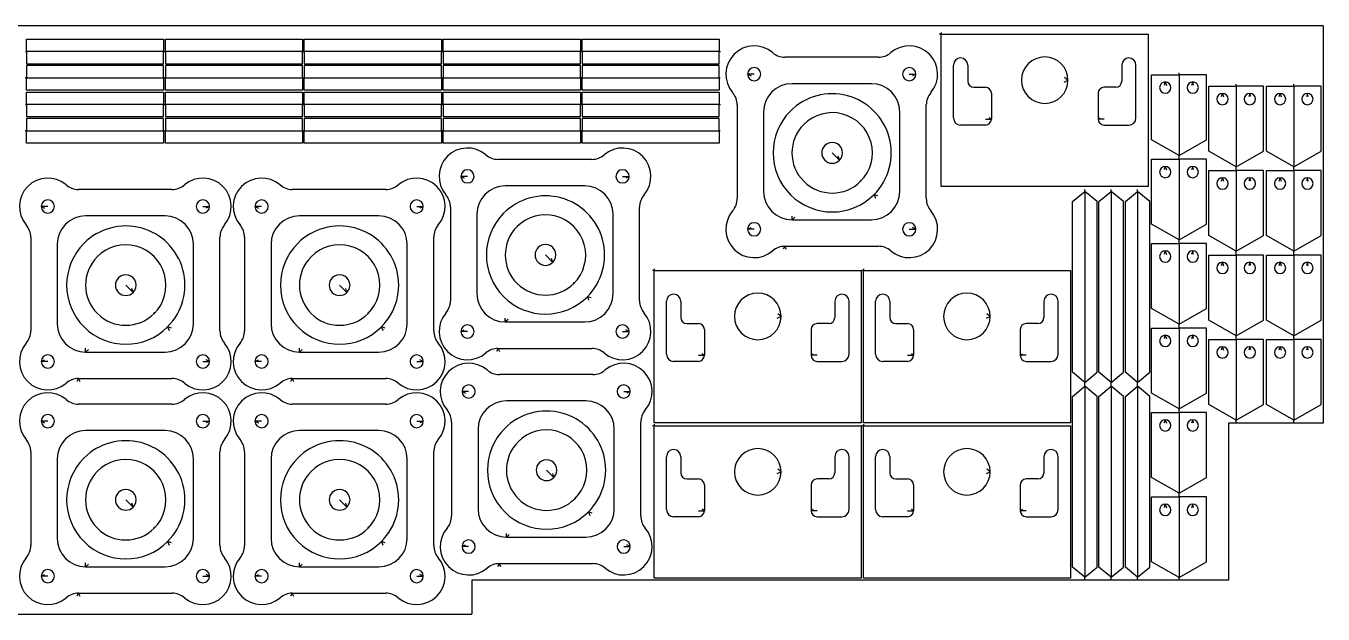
# Model space of a CAD drawing. Extents: x -20454 to 61677, y -13032 to 8789.
# Drawn here: x 46777 to 50206, y 7234 to 8789 of the extents above; entities that cross this region are included whole.
import ezdxf

# ---------------------------------------------------------------- set-up
doc = ezdxf.new("R2010")
doc.units = 0
doc.layers.get('0').update_dxf_attribs({"linetype": 'CONTINUOUS'})

msp = doc.modelspace()

# ---------------------------------------------------------------- linework, layer by layer
for p, q in [((50206.2, 8789), (44171.5, 8789)), ((50206.2, 8789), (50206.2, 7739)), ((46778.1, 8721.6), (46778.1, 8754)), ((46778.1, 8754), (47140.5, 8754)), ((47140.5, 8754), (47140.5, 8721.6)), ((47145.5, 8721.6), (47145.5, 8754)), ((47145.5, 8754), (47507.9, 8754)), ((47507.9, 8754), (47507.9, 8721.6)), ((47512.9, 8721.6), (47512.9, 8754)), ((47512.9, 8754), (47875.3, 8754)), ((47875.3, 8754), (47875.3, 8721.6)), ((47880.3, 8721.6), (47880.3, 8754)), ((47880.3, 8754), (48242.7, 8754)), ((48242.7, 8754), (48242.7, 8721.6)), ((48247.7, 8721.6), (48247.7, 8754)), ((48247.7, 8754), (48610.1, 8754)), ((48610.1, 8754), (48610.1, 8721.6)), ((49196.7, 8766.8), (49191.7, 8766.8)), ((49196.7, 8771.8), (49196.7, 8766.8)), ((49196.7, 8766.8), (49744.1, 8766.8)), ((49196.7, 8364.4), (49196.7, 8766.8)), ((49744.1, 8766.8), (49744.1, 8364.4)), ((46776.1, 8721.6), (46778.1, 8721.6)), ((46778.1, 8721.6), (46778.1, 8689.2)), ((47140.5, 8721.6), (46778.1, 8721.6)), ((47140.5, 8689.2), (47140.5, 8721.6)), ((47140.5, 8721.6), (47143.5, 8721.6)), ((47143.5, 8721.6), (47145.5, 8721.6)), ((47145.5, 8721.6), (47145.5, 8689.2)), ((47507.9, 8721.6), (47145.5, 8721.6)), ((47507.9, 8689.2), (47507.9, 8721.6)), ((47507.9, 8721.6), (47510.9, 8721.6)), ((47510.9, 8721.6), (47512.9, 8721.6)), ((47512.9, 8721.6), (47512.9, 8689.2)), ((47875.3, 8721.6), (47512.9, 8721.6)), ((47875.3, 8689.2), (47875.3, 8721.6)), ((47875.3, 8721.6), (47878.3, 8721.6)), ((47878.3, 8721.6), (47880.3, 8721.6)), ((47880.3, 8721.6), (47880.3, 8689.2)), ((48242.7, 8721.6), (47880.3, 8721.6)), ((48242.7, 8689.2), (48242.7, 8721.6)), ((48242.7, 8721.6), (48245.7, 8721.6)), ((48245.7, 8721.6), (48247.7, 8721.6)), ((48247.7, 8721.6), (48247.7, 8689.2)), ((48610.1, 8721.6), (48247.7, 8721.6)), ((48610.1, 8689.2), (48610.1, 8721.6)), ((48610.1, 8721.6), (48613.1, 8721.6)), ((46778.1, 8689.2), (47140.5, 8689.2)), ((47140.5, 8684.3), (46778.1, 8684.3)), ((46778.1, 8684.3), (46778.1, 8651.9)), ((47140.5, 8651.9), (47140.5, 8684.3)), ((47145.5, 8689.2), (47507.9, 8689.2)), ((47507.9, 8684.3), (47145.5, 8684.3)), ((47145.5, 8684.3), (47145.5, 8651.9)), ((47507.9, 8651.9), (47507.9, 8684.3)), ((47512.9, 8689.2), (47875.3, 8689.2)), ((47875.3, 8684.3), (47512.9, 8684.3)), ((47512.9, 8684.3), (47512.9, 8651.9)), ((47875.3, 8651.9), (47875.3, 8684.3)), ((47880.3, 8689.2), (48242.7, 8689.2)), ((48242.7, 8684.3), (47880.3, 8684.3)), ((47880.3, 8684.3), (47880.3, 8651.9)), ((48242.7, 8651.9), (48242.7, 8684.3)), ((48247.7, 8689.2), (48610.1, 8689.2)), ((48610.1, 8684.3), (48247.7, 8684.3)), ((48247.7, 8684.3), (48247.7, 8651.9)), ((48610.1, 8651.9), (48610.1, 8684.3)), ((49031.1, 8706.3), (48783.6, 8706.3)), ((49229.1, 8545.6), (49229.1, 8685.6)), ((49266.7, 8685.6), (49266.7, 8642.8)), ((49674.1, 8685.6), (49674.1, 8642.8)), ((49711.7, 8545.6), (49711.7, 8685.6)), ((46778.1, 8651.9), (46775.1, 8651.9)), ((46778.1, 8619.5), (46778.1, 8651.9)), ((46778.1, 8651.9), (47140.5, 8651.9)), ((47142.5, 8651.9), (47140.5, 8651.9)), ((47140.5, 8651.9), (47140.5, 8619.5)), ((47145.5, 8651.9), (47142.5, 8651.9)), ((47145.5, 8619.5), (47145.5, 8651.9)), ((47145.5, 8651.9), (47507.9, 8651.9)), ((47509.9, 8651.9), (47507.9, 8651.9)), ((47507.9, 8651.9), (47507.9, 8619.5)), ((47512.9, 8651.9), (47509.9, 8651.9)), ((47512.9, 8619.5), (47512.9, 8651.9)), ((47512.9, 8651.9), (47875.3, 8651.9)), ((47877.3, 8651.9), (47875.3, 8651.9)), ((47875.3, 8651.9), (47875.3, 8619.5)), ((47880.3, 8651.9), (47877.3, 8651.9)), ((47880.3, 8619.5), (47880.3, 8651.9)), ((47880.3, 8651.9), (48242.7, 8651.9)), ((48244.7, 8651.9), (48242.7, 8651.9)), ((48242.7, 8651.9), (48242.7, 8619.5)), ((48247.7, 8651.9), (48244.7, 8651.9)), ((48247.7, 8619.5), (48247.7, 8651.9)), ((48247.7, 8651.9), (48610.1, 8651.9)), ((48612.1, 8651.9), (48610.1, 8651.9)), ((48610.1, 8651.9), (48610.1, 8619.5)), ((48702.3, 8661.3), (48684.8, 8661.3)), ((48684.8, 8661.3), (48693.9, 8657)), ((49112.3, 8661.3), (49129.8, 8661.3)), ((49129.8, 8661.3), (49120.8, 8657)), ((49522, 8640.7), (49531.9, 8645.6)), ((49531.9, 8645.6), (49523.1, 8652.4)), ((49753, 8488.1), (49753, 8660)), ((49753, 8660), (49825.4, 8660)), ((49825.4, 8660), (49825.4, 8665)), ((49897.8, 8660), (49825.4, 8660)), ((49825.4, 8660), (49825.4, 8446.7)), ((49897.8, 8488.1), (49897.8, 8660)), ((47140.5, 8619.5), (46778.1, 8619.5)), ((46778.1, 8581.5), (46778.1, 8613.9)), ((46778.1, 8613.9), (47140.5, 8613.9)), ((47140.5, 8613.9), (47140.5, 8581.5)), ((47507.9, 8619.5), (47145.5, 8619.5)), ((47145.5, 8581.5), (47145.5, 8613.9)), ((47145.5, 8613.9), (47507.9, 8613.9)), ((47507.9, 8613.9), (47507.9, 8581.5)), ((47875.3, 8619.5), (47512.9, 8619.5)), ((47512.9, 8581.5), (47512.9, 8613.9)), ((47512.9, 8613.9), (47875.3, 8613.9)), ((47875.3, 8613.9), (47875.3, 8581.5)), ((48242.7, 8619.5), (47880.3, 8619.5)), ((47880.3, 8581.5), (47880.3, 8613.9)), ((47880.3, 8613.9), (48242.7, 8613.9)), ((48242.7, 8613.9), (48242.7, 8581.5)), ((48610.1, 8619.5), (48247.7, 8619.5)), ((48247.7, 8581.5), (48247.7, 8613.9)), ((48247.7, 8613.9), (48610.1, 8613.9)), ((48610.1, 8613.9), (48610.1, 8581.5)), ((49012.3, 8636.3), (48802.3, 8636.3)), ((49282.7, 8626.8), (49313.4, 8626.8)), ((49329.4, 8610.8), (49329.4, 8542.8)), ((49611.4, 8610.8), (49611.4, 8542.8)), ((49658.1, 8626.8), (49627.4, 8626.8)), ((49786.9, 8632.3), (49789.2, 8640.8)), ((49789.2, 8640.8), (49791.9, 8631.5)), ((49861.6, 8640.8), (49858.8, 8631.5)), ((49863.9, 8632.3), (49861.6, 8640.8)), ((49904.1, 8457.9), (49904.1, 8629.8)), ((49904.1, 8629.8), (49976.5, 8629.8)), ((49938, 8602.2), (49940.3, 8610.6)), ((49940.3, 8610.6), (49943, 8601.4)), ((49976.5, 8629.8), (49976.5, 8634.8)), ((50048.9, 8629.8), (49976.5, 8629.8)), ((49976.5, 8629.8), (49976.5, 8416.6)), ((50012.7, 8610.6), (50010, 8601.4)), ((50015, 8602.2), (50012.7, 8610.6)), ((50048.9, 8457.9), (50048.9, 8629.8)), ((50056.3, 8457.9), (50056.3, 8629.8)), ((50056.3, 8629.8), (50128.7, 8629.8)), ((50090.2, 8602.2), (50092.5, 8610.6)), ((50092.5, 8610.6), (50095.2, 8601.4)), ((50128.7, 8629.8), (50128.7, 8634.8)), ((50201.1, 8629.8), (50128.7, 8629.8)), ((50128.7, 8629.8), (50128.7, 8416.6)), ((50164.9, 8610.6), (50162.2, 8601.4)), ((50167.2, 8602.2), (50164.9, 8610.6)), ((50201.1, 8457.9), (50201.1, 8629.8)), ((46776.1, 8581.5), (46778.1, 8581.5)), ((46778.1, 8581.5), (46778.1, 8549.1)), ((47140.5, 8581.5), (46778.1, 8581.5)), ((47140.5, 8549.1), (47140.5, 8581.5)), ((47140.5, 8581.5), (47143.5, 8581.5)), ((47143.5, 8581.5), (47145.5, 8581.5)), ((47145.5, 8581.5), (47145.5, 8549.1)), ((47507.9, 8581.5), (47145.5, 8581.5)), ((47507.9, 8549.1), (47507.9, 8581.5)), ((47507.9, 8581.5), (47510.9, 8581.5)), ((47510.9, 8581.5), (47512.9, 8581.5)), ((47512.9, 8581.5), (47512.9, 8549.1)), ((47875.3, 8581.5), (47512.9, 8581.5)), ((47875.3, 8549.1), (47875.3, 8581.5)), ((47875.3, 8581.5), (47878.3, 8581.5)), ((47878.3, 8581.5), (47880.3, 8581.5)), ((47880.3, 8581.5), (47880.3, 8549.1)), ((48242.7, 8581.5), (47880.3, 8581.5)), ((48242.7, 8549.1), (48242.7, 8581.5)), ((48242.7, 8581.5), (48245.7, 8581.5)), ((48245.7, 8581.5), (48247.7, 8581.5)), ((48247.7, 8581.5), (48247.7, 8549.1)), ((48610.1, 8581.5), (48247.7, 8581.5)), ((48610.1, 8549.1), (48610.1, 8581.5)), ((48610.1, 8581.5), (48613.1, 8581.5)), ((48657.3, 8580), (48657.3, 8332.5)), ((49157.3, 8332.5), (49157.3, 8580)), ((46778.1, 8549.1), (47140.5, 8549.1)), ((47140.5, 8544.2), (46778.1, 8544.2)), ((46778.1, 8544.2), (46778.1, 8511.8)), ((47140.5, 8511.8), (47140.5, 8544.2)), ((47145.5, 8549.1), (47507.9, 8549.1)), ((47507.9, 8544.2), (47145.5, 8544.2)), ((47145.5, 8544.2), (47145.5, 8511.8)), ((47507.9, 8511.8), (47507.9, 8544.2)), ((47512.9, 8549.1), (47875.3, 8549.1)), ((47875.3, 8544.2), (47512.9, 8544.2)), ((47512.9, 8544.2), (47512.9, 8511.8)), ((47875.3, 8511.8), (47875.3, 8544.2)), ((47880.3, 8549.1), (48242.7, 8549.1)), ((48242.7, 8544.2), (47880.3, 8544.2)), ((47880.3, 8544.2), (47880.3, 8511.8)), ((48242.7, 8511.8), (48242.7, 8544.2)), ((48247.7, 8549.1), (48610.1, 8549.1)), ((48610.1, 8544.2), (48247.7, 8544.2)), ((48247.7, 8544.2), (48247.7, 8511.8)), ((48610.1, 8511.8), (48610.1, 8544.2)), ((48727.3, 8561.3), (48727.3, 8351.3)), ((49087.3, 8351.3), (49087.3, 8561.3)), ((49313.4, 8542.8), (49329.4, 8542.8)), ((49329.4, 8542.8), (49323.8, 8546.3)), ((49611.4, 8542.8), (49616.9, 8546.3)), ((49627.4, 8542.8), (49611.4, 8542.8)), ((46778.1, 8511.8), (46775.1, 8511.8)), ((46778.1, 8479.4), (46778.1, 8511.8)), ((46778.1, 8511.8), (47140.5, 8511.8)), ((47142.5, 8511.8), (47140.5, 8511.8)), ((47140.5, 8511.8), (47140.5, 8479.4)), ((47145.5, 8511.8), (47142.5, 8511.8)), ((47145.5, 8479.4), (47145.5, 8511.8)), ((47145.5, 8511.8), (47507.9, 8511.8)), ((47509.9, 8511.8), (47507.9, 8511.8)), ((47507.9, 8511.8), (47507.9, 8479.4)), ((47512.9, 8511.8), (47509.9, 8511.8)), ((47512.9, 8479.4), (47512.9, 8511.8)), ((47512.9, 8511.8), (47875.3, 8511.8)), ((47877.3, 8511.8), (47875.3, 8511.8)), ((47875.3, 8511.8), (47875.3, 8479.4)), ((47880.3, 8511.8), (47877.3, 8511.8)), ((47880.3, 8479.4), (47880.3, 8511.8)), ((47880.3, 8511.8), (48242.7, 8511.8)), ((48244.7, 8511.8), (48242.7, 8511.8)), ((48242.7, 8511.8), (48242.7, 8479.4)), ((48247.7, 8511.8), (48244.7, 8511.8)), ((48247.7, 8479.4), (48247.7, 8511.8)), ((48247.7, 8511.8), (48610.1, 8511.8)), ((48612.1, 8511.8), (48610.1, 8511.8)), ((48610.1, 8511.8), (48610.1, 8479.4)), ((49313.4, 8526.8), (49247.9, 8526.8)), ((49627.4, 8526.8), (49692.9, 8526.8)), ((47140.5, 8479.4), (46778.1, 8479.4)), ((47507.9, 8479.4), (47145.5, 8479.4)), ((47875.3, 8479.4), (47512.9, 8479.4)), ((48242.7, 8479.4), (47880.3, 8479.4)), ((48610.1, 8479.4), (48247.7, 8479.4)), ((49825.4, 8446.7), (49753, 8488.1)), ((49825.4, 8446.7), (49897.8, 8488.1)), ((48273, 8436.2), (48025.5, 8436.2)), ((48908.5, 8453.4), (48928, 8434)), ((48928, 8434), (48924.7, 8444.3)), ((49753, 8264.8), (49753, 8436.7)), ((49753, 8436.7), (49825.4, 8436.7)), ((49825.4, 8441.7), (49825.4, 8446.7)), ((49825.4, 8436.7), (49825.4, 8441.7)), ((49897.8, 8436.7), (49825.4, 8436.7)), ((49825.4, 8436.7), (49825.4, 8223.4)), ((49897.8, 8264.8), (49897.8, 8436.7)), ((49976.5, 8416.6), (49904.1, 8457.9)), ((49976.5, 8416.6), (50048.9, 8457.9)), ((50128.7, 8416.6), (50056.3, 8457.9)), ((50128.7, 8416.6), (50201.1, 8457.9)), ((49786.9, 8409), (49789.2, 8417.5)), ((49789.2, 8417.5), (49791.9, 8408.3)), ((49861.6, 8417.5), (49858.8, 8408.3)), ((49863.9, 8409), (49861.6, 8417.5)), ((49904.1, 8234.7), (49904.1, 8406.6)), ((49904.1, 8406.6), (49976.5, 8406.6)), ((49976.5, 8411.6), (49976.5, 8416.6)), ((49976.5, 8406.6), (49976.5, 8411.6)), ((50048.9, 8406.6), (49976.5, 8406.6)), ((49976.5, 8406.6), (49976.5, 8193.3)), ((50048.9, 8234.7), (50048.9, 8406.6)), ((50056.3, 8234.7), (50056.3, 8406.6)), ((50056.3, 8406.6), (50128.7, 8406.6)), ((50128.7, 8411.6), (50128.7, 8416.6)), ((50128.7, 8406.6), (50128.7, 8411.6)), ((50201.1, 8406.6), (50128.7, 8406.6)), ((50128.7, 8406.6), (50128.7, 8193.3)), ((50201.1, 8234.7), (50201.1, 8406.6)), ((47944.3, 8391.2), (47926.8, 8391.2)), ((47926.8, 8391.2), (47935.8, 8386.9)), ((48354.3, 8391.2), (48371.8, 8391.2)), ((48371.8, 8391.2), (48362.7, 8386.9)), ((48983.8, 8378.3), (48982.2, 8378.5)), ((48983.8, 8381.8), (48983.8, 8378.3)), ((49938, 8378.9), (49940.3, 8387.4)), ((49940.3, 8387.4), (49943, 8378.1)), ((50012.7, 8387.4), (50010, 8378.1)), ((50015, 8378.9), (50012.7, 8387.4)), ((50090.2, 8378.9), (50092.5, 8387.4)), ((50092.5, 8387.4), (50095.2, 8378.1)), ((50164.9, 8387.4), (50162.2, 8378.1)), ((50167.2, 8378.9), (50164.9, 8387.4)), ((47163.5, 8356.6), (46916, 8356.6)), ((47728.7, 8356.6), (47481.2, 8356.6)), ((48254.3, 8366.2), (48044.3, 8366.2)), ((49028.9, 8339.8), (49019.2, 8343)), ((49019.2, 8343), (49023.1, 8333.8)), ((49744.1, 8364.4), (49196.7, 8364.4)), ((49543.9, 8324.5), (49576.3, 8351.5)), ((49576.3, 8351.5), (49576.3, 8356.5)), ((49608.7, 8324.5), (49576.3, 8351.5)), ((49576.3, 8351.5), (49576.3, 7846.4)), ((49613.7, 8324.5), (49646.1, 8351.5)), ((49646.1, 8351.5), (49646.1, 8356.5)), ((49678.5, 8324.5), (49646.1, 8351.5)), ((49646.1, 8351.5), (49646.1, 7846.4)), ((49683.6, 8324.5), (49716, 8351.5)), ((49716, 8351.5), (49716, 8356.5)), ((49748.4, 8324.5), (49716, 8351.5)), ((49716, 8351.5), (49716, 7846.4)), ((46834.8, 8311.6), (46817.3, 8311.6)), ((46817.3, 8311.6), (46826.3, 8307.3)), ((47244.8, 8311.6), (47262.3, 8311.6)), ((47262.3, 8311.6), (47253.2, 8307.3)), ((47400, 8311.6), (47382.5, 8311.6)), ((47382.5, 8311.6), (47391.6, 8307.3)), ((47810, 8311.6), (47827.5, 8311.6)), ((47827.5, 8311.6), (47818.4, 8307.3)), ((47899.3, 8310), (47899.3, 8062.4)), ((48399.3, 8062.4), (48399.3, 8310)), ((49543.9, 7873.4), (49543.9, 8324.5)), ((49608.7, 7873.4), (49608.7, 8324.5)), ((49613.7, 7873.4), (49613.7, 8324.5)), ((49678.5, 7873.4), (49678.5, 8324.5)), ((49683.6, 7873.4), (49683.6, 8324.5)), ((49748.4, 7873.4), (49748.4, 8324.5)), ((47144.8, 8286.6), (46934.8, 8286.6)), ((47710, 8286.6), (47500, 8286.6)), ((47969.3, 8291.2), (47969.3, 8081.2)), ((48329.3, 8081.2), (48329.3, 8291.2)), ((48802.3, 8276.3), (48802.3, 8286.3)), ((48809.6, 8283.2), (48802.3, 8276.3)), ((48802.3, 8276.3), (49012.3, 8276.3)), ((49825.4, 8223.4), (49753, 8264.8)), ((49825.4, 8223.4), (49897.8, 8264.8)), ((46789.8, 8230.3), (46789.8, 7982.8)), ((47289.8, 7982.8), (47289.8, 8230.3)), ((47355, 8230.3), (47355, 7982.8)), ((47855, 7982.8), (47855, 8230.3)), ((48684.8, 8251.3), (48693.9, 8255.6)), ((48702.3, 8251.3), (48684.8, 8251.3)), ((49112.3, 8251.3), (49129.8, 8251.3)), ((49129.8, 8251.3), (49120.8, 8255.6)), ((49976.5, 8193.3), (49904.1, 8234.7)), ((49976.5, 8193.3), (50048.9, 8234.7)), ((50128.7, 8193.3), (50056.3, 8234.7)), ((50128.7, 8193.3), (50201.1, 8234.7)), ((46859.8, 8211.6), (46859.8, 8001.6)), ((47219.8, 8001.6), (47219.8, 8211.6)), ((47425, 8211.6), (47425, 8001.6)), ((47785, 8001.6), (47785, 8211.6)), ((48783.6, 8206.3), (48778.7, 8198.5)), ((48787.4, 8197.8), (48783.6, 8206.3)), ((48783.6, 8206.3), (49031.1, 8206.3)), ((49753, 8041.5), (49753, 8213.4)), ((49753, 8213.4), (49825.4, 8213.4)), ((49825.4, 8218.4), (49825.4, 8223.4)), ((49825.4, 8213.4), (49825.4, 8218.4)), ((49897.8, 8213.4), (49825.4, 8213.4)), ((49825.4, 8213.4), (49825.4, 8000.2)), ((49897.8, 8041.5), (49897.8, 8213.4)), ((48150.5, 8183.4), (48169.9, 8163.9)), ((48169.9, 8163.9), (48166.6, 8174.2)), ((49786.9, 8185.8), (49789.2, 8194.2)), ((49789.2, 8194.2), (49791.9, 8185)), ((49861.6, 8194.2), (49858.8, 8185)), ((49863.9, 8185.8), (49861.6, 8194.2)), ((49904.1, 8011.4), (49904.1, 8183.3)), ((49904.1, 8183.3), (49976.5, 8183.3)), ((49938, 8155.6), (49940.3, 8164.1)), ((49940.3, 8164.1), (49943, 8154.8)), ((49976.5, 8188.3), (49976.5, 8193.3)), ((49976.5, 8183.3), (49976.5, 8188.3)), ((50048.9, 8183.3), (49976.5, 8183.3)), ((49976.5, 8183.3), (49976.5, 7970)), ((50012.7, 8164.1), (50010, 8154.8)), ((50015, 8155.6), (50012.7, 8164.1)), ((50048.9, 8011.4), (50048.9, 8183.3)), ((50056.3, 8011.4), (50056.3, 8183.3)), ((50056.3, 8183.3), (50128.7, 8183.3)), ((50090.2, 8155.6), (50092.5, 8164.1)), ((50092.5, 8164.1), (50095.2, 8154.8)), ((50128.7, 8188.3), (50128.7, 8193.3)), ((50128.7, 8183.3), (50128.7, 8188.3)), ((50201.1, 8183.3), (50128.7, 8183.3)), ((50128.7, 8183.3), (50128.7, 7970)), ((50164.9, 8164.1), (50162.2, 8154.8)), ((50167.2, 8155.6), (50164.9, 8164.1)), ((50201.1, 8011.4), (50201.1, 8183.3)), ((48438, 8142.1), (48433, 8142.1)), ((48438, 8147.1), (48438, 8142.1)), ((48438, 8142.1), (48985.4, 8142.1)), ((48438, 7739.7), (48438, 8142.1)), ((48985.4, 8142.1), (48985.4, 7739.7)), ((48990.9, 8142.1), (48985.9, 8142.1)), ((48990.9, 8147.1), (48990.9, 8142.1)), ((48990.9, 8142.1), (49538.3, 8142.1)), ((48990.9, 7739.7), (48990.9, 8142.1)), ((49538.3, 8142.1), (49538.3, 7739.7)), ((47040.9, 8103.7), (47060.4, 8084.3)), ((47060.4, 8084.3), (47057.1, 8094.6)), ((47606.2, 8103.7), (47625.6, 8084.3)), ((47625.6, 8084.3), (47622.3, 8094.6)), ((48225.7, 8108.3), (48224.1, 8108.5)), ((48225.8, 8111.7), (48225.7, 8108.3)), ((48270.9, 8069.7), (48261.1, 8073)), ((48261.1, 8073), (48265, 8063.8)), ((48470.4, 7920.9), (48470.4, 8060.9)), ((48508, 8060.9), (48508, 8018.1)), ((48915.4, 8060.9), (48915.4, 8018.1)), ((48953, 7920.9), (48953, 8060.9)), ((49023.3, 7920.9), (49023.3, 8060.9)), ((49060.9, 8060.9), (49060.9, 8018.1)), ((49468.3, 8060.9), (49468.3, 8018.1)), ((49505.9, 7920.9), (49505.9, 8060.9)), ((47116.2, 8028.7), (47114.6, 8028.9)), ((47116.3, 8032.1), (47116.2, 8028.7)), ((47681.4, 8028.7), (47679.8, 8028.9)), ((47681.5, 8032.1), (47681.4, 8028.7)), ((48773.2, 8020.9), (48764.4, 8027.7)), ((49326.1, 8020.9), (49317.3, 8027.7)), ((49825.4, 8000.2), (49753, 8041.5)), ((49825.4, 8000.2), (49897.8, 8041.5)), ((47161.4, 7990.1), (47151.6, 7993.3)), ((47151.6, 7993.3), (47155.5, 7984.1)), ((47726.6, 7990.1), (47716.8, 7993.3)), ((47716.8, 7993.3), (47720.7, 7984.1)), ((48044.3, 8006.2), (48044.3, 8016.2)), ((48051.5, 8013.1), (48044.3, 8006.2)), ((48044.3, 8006.2), (48254.3, 8006.2)), ((48524, 8002.1), (48554.7, 8002.1)), ((48763.3, 8016.1), (48773.2, 8020.9)), ((48899.4, 8002.1), (48868.7, 8002.1)), ((49076.9, 8002.1), (49107.6, 8002.1)), ((49316.3, 8016.1), (49326.1, 8020.9)), ((49452.3, 8002.1), (49421.6, 8002.1)), ((49825.4, 7995.2), (49825.4, 8000.2)), ((49825.4, 7990.2), (49825.4, 7995.2)), ((49976.5, 7970), (49904.1, 8011.4)), ((49976.5, 7970), (50048.9, 8011.4)), ((50128.7, 7970), (50056.3, 8011.4)), ((50128.7, 7970), (50201.1, 8011.4)), ((47926.8, 7981.2), (47935.8, 7985.5)), ((47944.3, 7981.2), (47926.8, 7981.2)), ((48354.3, 7981.2), (48371.8, 7981.2)), ((48371.8, 7981.2), (48362.7, 7985.5)), ((48570.7, 7986.1), (48570.7, 7918.1)), ((48852.7, 7986.1), (48852.7, 7918.1)), ((49123.6, 7986.1), (49123.6, 7918.1)), ((49405.6, 7986.1), (49405.6, 7918.1)), ((49753, 7818.3), (49753, 7990.2)), ((49753, 7990.2), (49825.4, 7990.2)), ((49786.9, 7962.5), (49789.2, 7971)), ((49789.2, 7971), (49791.9, 7961.7)), ((49897.8, 7990.2), (49825.4, 7990.2)), ((49825.4, 7990.2), (49825.4, 7776.9)), ((49861.6, 7971), (49858.8, 7961.7)), ((49863.9, 7962.5), (49861.6, 7971)), ((49897.8, 7818.3), (49897.8, 7990.2)), ((49904.1, 7788.1), (49904.1, 7960)), ((49904.1, 7960), (49976.5, 7960)), ((49976.5, 7965), (49976.5, 7970)), ((49976.5, 7960), (49976.5, 7965)), ((50048.9, 7960), (49976.5, 7960)), ((49976.5, 7960), (49976.5, 7746.7)), ((50048.9, 7788.1), (50048.9, 7960)), ((50056.3, 7788.1), (50056.3, 7960)), ((50056.3, 7960), (50128.7, 7960)), ((50128.7, 7965), (50128.7, 7970)), ((50128.7, 7960), (50128.7, 7965)), ((50201.1, 7960), (50128.7, 7960)), ((50128.7, 7960), (50128.7, 7746.7)), ((50201.1, 7788.1), (50201.1, 7960)), ((46934.8, 7926.6), (46934.8, 7936.6)), ((46942, 7933.5), (46934.8, 7926.6)), ((46934.8, 7926.6), (47144.8, 7926.6)), ((47500, 7926.6), (47500, 7936.6)), ((47507.2, 7933.5), (47500, 7926.6)), ((47500, 7926.6), (47710, 7926.6)), ((48025.5, 7936.2), (48020.6, 7928.4)), ((48029.4, 7927.7), (48025.5, 7936.2)), ((48025.5, 7936.2), (48273, 7936.2)), ((49938, 7932.4), (49940.3, 7940.8)), ((49940.3, 7940.8), (49943, 7931.6)), ((50012.7, 7940.8), (50010, 7931.6)), ((50015, 7932.4), (50012.7, 7940.8)), ((50090.2, 7932.4), (50092.5, 7940.8)), ((50092.5, 7940.8), (50095.2, 7931.6)), ((50164.9, 7940.8), (50162.2, 7931.6)), ((50167.2, 7932.4), (50164.9, 7940.8)), ((46817.3, 7901.6), (46826.3, 7905.9)), ((46834.8, 7901.6), (46817.3, 7901.6)), ((47244.8, 7901.6), (47262.3, 7901.6)), ((47262.3, 7901.6), (47253.2, 7905.9)), ((47382.5, 7901.6), (47391.6, 7905.9)), ((47400, 7901.6), (47382.5, 7901.6)), ((47810, 7901.6), (47827.5, 7901.6)), ((47827.5, 7901.6), (47818.4, 7905.9)), ((48554.7, 7902.1), (48489.2, 7902.1)), ((48554.7, 7918.1), (48570.7, 7918.1)), ((48570.7, 7918.1), (48565.1, 7921.6)), ((48852.7, 7918.1), (48858.2, 7921.6)), ((48868.7, 7918.1), (48852.7, 7918.1)), ((48868.7, 7902.1), (48934.2, 7902.1)), ((49107.6, 7902.1), (49042.1, 7902.1)), ((49107.6, 7918.1), (49123.6, 7918.1)), ((49123.6, 7918.1), (49118.1, 7921.6)), ((49405.6, 7918.1), (49411.2, 7921.6)), ((49421.6, 7918.1), (49405.6, 7918.1)), ((49421.6, 7902.1), (49487.1, 7902.1)), ((46916, 7856.6), (46911.1, 7848.8)), ((46919.9, 7848.1), (46916, 7856.6)), ((46916, 7856.6), (47163.5, 7856.6)), ((47481.2, 7856.6), (47476.3, 7848.8)), ((47485.1, 7848.1), (47481.2, 7856.6)), ((47481.2, 7856.6), (47728.7, 7856.6)), ((48276, 7867.3), (48028.5, 7867.3)), ((49576.3, 7846.4), (49543.9, 7873.4)), ((49576.3, 7846.4), (49608.7, 7873.4)), ((49646.1, 7846.4), (49613.7, 7873.4)), ((49646.1, 7846.4), (49678.5, 7873.4)), ((49716, 7846.4), (49683.6, 7873.4)), ((49716, 7846.4), (49748.4, 7873.4)), ((47947.3, 7822.3), (47929.8, 7822.3)), ((47929.8, 7822.3), (47938.8, 7818)), ((48357.3, 7822.3), (48374.8, 7822.3)), ((48374.8, 7822.3), (48365.7, 7818)), ((49543.9, 7809.4), (49576.3, 7836.4)), ((49576.3, 7841.4), (49576.3, 7846.4)), ((49576.3, 7836.4), (49576.3, 7841.4)), ((49608.7, 7809.4), (49576.3, 7836.4)), ((49576.3, 7836.4), (49576.3, 7331.3)), ((49613.7, 7809.4), (49646.1, 7836.4)), ((49646.1, 7841.4), (49646.1, 7846.4)), ((49646.1, 7836.4), (49646.1, 7841.4)), ((49678.5, 7809.4), (49646.1, 7836.4)), ((49646.1, 7836.4), (49646.1, 7331.3)), ((49683.6, 7809.4), (49716, 7836.4)), ((49716, 7841.4), (49716, 7846.4)), ((49716, 7836.4), (49716, 7841.4)), ((49748.4, 7809.4), (49716, 7836.4)), ((49716, 7836.4), (49716, 7331.3)), ((47163.5, 7789), (46916, 7789)), ((47728.7, 7789), (47481.2, 7789)), ((48257.3, 7797.3), (48047.3, 7797.3)), ((49543.9, 7358.3), (49543.9, 7809.4)), ((49608.7, 7358.3), (49608.7, 7809.4)), ((49613.7, 7358.3), (49613.7, 7809.4)), ((49678.5, 7358.3), (49678.5, 7809.4)), ((49683.6, 7358.3), (49683.6, 7809.4)), ((49748.4, 7358.3), (49748.4, 7809.4)), ((49825.4, 7776.9), (49753, 7818.3)), ((49825.4, 7776.9), (49897.8, 7818.3)), ((49976.5, 7746.7), (49904.1, 7788.1)), ((49976.5, 7746.7), (50048.9, 7788.1)), ((50128.7, 7746.7), (50056.3, 7788.1)), ((50128.7, 7746.7), (50201.1, 7788.1)), ((49753, 7595), (49753, 7766.9)), ((49753, 7766.9), (49825.4, 7766.9)), ((49825.4, 7771.9), (49825.4, 7776.9)), ((49825.4, 7766.9), (49825.4, 7771.9)), ((49897.8, 7766.9), (49825.4, 7766.9)), ((49825.4, 7766.9), (49825.4, 7553.6)), ((49897.8, 7595), (49897.8, 7766.9)), ((46834.8, 7744), (46817.3, 7744)), ((46817.3, 7744), (46826.3, 7739.7)), ((47144.8, 7719), (46934.8, 7719)), ((47244.8, 7744), (47262.3, 7744)), ((47262.3, 7744), (47253.2, 7739.7)), ((47400, 7744), (47382.5, 7744)), ((47382.5, 7744), (47391.6, 7739.7)), ((47710, 7719), (47500, 7719)), ((47810, 7744), (47827.5, 7744)), ((47827.5, 7744), (47818.4, 7739.7)), ((47902.3, 7741.1), (47902.3, 7493.6)), ((47972.3, 7722.3), (47972.3, 7512.3)), ((48332.3, 7512.3), (48332.3, 7722.3)), ((48402.3, 7493.6), (48402.3, 7741.1)), ((48438, 7731.3), (48433, 7731.3)), ((48985.4, 7739.7), (48438, 7739.7)), ((48438, 7736.3), (48438, 7731.3)), ((48438, 7731.3), (48985.4, 7731.3)), ((48438, 7328.9), (48438, 7731.3)), ((48985.4, 7731.3), (48985.4, 7328.9)), ((48990.9, 7731.3), (48985.9, 7731.3)), ((49538.3, 7739.7), (48990.9, 7739.7)), ((48990.9, 7736.3), (48990.9, 7731.3)), ((48990.9, 7731.3), (49538.3, 7731.3)), ((48990.9, 7328.9), (48990.9, 7731.3)), ((49538.3, 7731.3), (49538.3, 7328.9)), ((49786.9, 7739.2), (49789.2, 7747.7)), ((49789.2, 7747.7), (49791.9, 7738.5)), ((49861.6, 7747.7), (49858.8, 7738.5)), ((49863.9, 7739.2), (49861.6, 7747.7)), ((50206.2, 7739), (49956.2, 7739)), ((49956.2, 7739), (49956.2, 7324)), ((49976.5, 7741.7), (49976.5, 7746.7)), ((50128.7, 7741.7), (50128.7, 7746.7)), ((46789.8, 7662.7), (46789.8, 7415.2)), ((47289.8, 7415.2), (47289.8, 7662.7)), ((47355, 7662.7), (47355, 7415.2)), ((47855, 7415.2), (47855, 7662.7)), ((48470.4, 7510.1), (48470.4, 7650.1)), ((48508, 7650.1), (48508, 7607.3)), ((48915.4, 7650.1), (48915.4, 7607.3)), ((48953, 7510.1), (48953, 7650.1)), ((49023.3, 7510.1), (49023.3, 7650.1)), ((49060.9, 7650.1), (49060.9, 7607.3)), ((49468.3, 7650.1), (49468.3, 7607.3)), ((49505.9, 7510.1), (49505.9, 7650.1)), ((46859.8, 7644), (46859.8, 7434)), ((47219.8, 7434), (47219.8, 7644)), ((47425, 7644), (47425, 7434)), ((47785, 7434), (47785, 7644)), ((48153.4, 7614.5), (48172.9, 7595)), ((48773.2, 7610.1), (48764.4, 7616.9)), ((49326.1, 7610.1), (49317.3, 7616.9)), ((48172.9, 7595), (48169.6, 7605.3)), ((48524, 7591.3), (48554.7, 7591.3)), ((48763.3, 7605.3), (48773.2, 7610.1)), ((48899.4, 7591.3), (48868.7, 7591.3)), ((49076.9, 7591.3), (49107.6, 7591.3)), ((49316.3, 7605.3), (49326.1, 7610.1)), ((49452.3, 7591.3), (49421.6, 7591.3)), ((49825.4, 7553.6), (49753, 7595)), ((49825.4, 7553.6), (49897.8, 7595)), ((48570.7, 7575.3), (48570.7, 7507.3)), ((48852.7, 7575.3), (48852.7, 7507.3)), ((49123.6, 7575.3), (49123.6, 7507.3)), ((49405.6, 7575.3), (49405.6, 7507.3)), ((49825.4, 7548.6), (49825.4, 7553.6)), ((49825.4, 7543.6), (49825.4, 7548.6)), ((47040.9, 7536.1), (47060.4, 7516.7)), ((47060.4, 7516.7), (47057.1, 7527)), ((47606.2, 7536.1), (47625.6, 7516.7)), ((47625.6, 7516.7), (47622.3, 7527)), ((48228.7, 7539.4), (48227.1, 7539.6)), ((48228.8, 7542.9), (48228.7, 7539.4)), ((48570.7, 7507.3), (48565.1, 7510.9)), ((48852.7, 7507.3), (48858.2, 7510.9)), ((49123.6, 7507.3), (49118.1, 7510.9)), ((49405.6, 7507.3), (49411.2, 7510.9)), ((49753, 7371.7), (49753, 7543.6)), ((49753, 7543.6), (49825.4, 7543.6)), ((49786.9, 7516), (49789.2, 7524.4)), ((49789.2, 7524.4), (49791.9, 7515.2)), ((49897.8, 7543.6), (49825.4, 7543.6)), ((49825.4, 7543.6), (49825.4, 7330.4)), ((49861.6, 7524.4), (49858.8, 7515.2)), ((49863.9, 7516), (49861.6, 7524.4)), ((49897.8, 7371.7), (49897.8, 7543.6)), ((48273.9, 7500.8), (48264.1, 7504.1)), ((48264.1, 7504.1), (48268, 7494.9)), ((48554.7, 7491.3), (48489.2, 7491.3)), ((48554.7, 7507.3), (48570.7, 7507.3)), ((48868.7, 7507.3), (48852.7, 7507.3)), ((48868.7, 7491.3), (48934.2, 7491.3)), ((49107.6, 7491.3), (49042.1, 7491.3)), ((49107.6, 7507.3), (49123.6, 7507.3)), ((49421.6, 7507.3), (49405.6, 7507.3)), ((49421.6, 7491.3), (49487.1, 7491.3)), ((47116.2, 7461), (47114.6, 7461.3)), ((47116.3, 7464.5), (47116.2, 7461)), ((47681.4, 7461), (47679.8, 7461.3)), ((47681.5, 7464.5), (47681.4, 7461)), ((48047.3, 7437.3), (48047.3, 7447.3)), ((48054.5, 7444.2), (48047.3, 7437.3)), ((47161.4, 7422.5), (47151.6, 7425.7)), ((47151.6, 7425.7), (47155.5, 7416.5)), ((47726.6, 7422.5), (47716.8, 7425.7)), ((47716.8, 7425.7), (47720.7, 7416.5)), ((47929.8, 7412.3), (47938.8, 7416.6)), ((47947.3, 7412.3), (47929.8, 7412.3)), ((48047.3, 7437.3), (48257.3, 7437.3)), ((48357.3, 7412.3), (48374.8, 7412.3)), ((48374.8, 7412.3), (48365.7, 7416.6)), ((46934.8, 7359), (46934.8, 7369)), ((46942, 7365.9), (46934.8, 7359)), ((46934.8, 7359), (47144.8, 7359)), ((47500, 7359), (47500, 7369)), ((47507.2, 7365.9), (47500, 7359)), ((47500, 7359), (47710, 7359)), ((48028.5, 7367.3), (48023.6, 7359.5)), ((48032.4, 7358.8), (48028.5, 7367.3)), ((48028.5, 7367.3), (48276, 7367.3)), ((49576.3, 7331.3), (49543.9, 7358.3)), ((49576.3, 7331.3), (49608.7, 7358.3)), ((49646.1, 7331.3), (49613.7, 7358.3)), ((49646.1, 7331.3), (49678.5, 7358.3)), ((49716, 7331.3), (49683.6, 7358.3)), ((49716, 7331.3), (49748.4, 7358.3)), ((49825.4, 7330.4), (49753, 7371.7)), ((49825.4, 7330.4), (49897.8, 7371.7)), ((46817.3, 7334), (46826.3, 7338.3)), ((46834.8, 7334), (46817.3, 7334)), ((47244.8, 7334), (47262.3, 7334)), ((47262.3, 7334), (47253.2, 7338.3)), ((47382.5, 7334), (47391.6, 7338.3)), ((47400, 7334), (47382.5, 7334)), ((47810, 7334), (47827.5, 7334)), ((47827.5, 7334), (47818.4, 7338.3)), ((49956.2, 7324), (47956.2, 7324)), ((47956.2, 7324), (47956.2, 7234)), ((48985.4, 7328.9), (48438, 7328.9)), ((49538.3, 7328.9), (48990.9, 7328.9)), ((49576.3, 7326.3), (49576.3, 7331.3)), ((49646.1, 7326.3), (49646.1, 7331.3)), ((49716, 7326.3), (49716, 7331.3)), ((49825.4, 7325.4), (49825.4, 7330.4)), ((46916, 7289), (46911.1, 7281.2)), ((46919.9, 7280.5), (46916, 7289)), ((46916, 7289), (47163.5, 7289)), ((47481.2, 7289), (47476.3, 7281.2)), ((47485.1, 7280.5), (47481.2, 7289)), ((47481.2, 7289), (47728.7, 7289)), ((46066.4, 7234), (47956.2, 7234))]:
    msp.add_line(p, q)
for centre, radius, start, end in [((48702.3, 8661.3), 75, 49.4642, 220.5358), ((48783.6, 8756.3), 50, 229.4642, 270), ((49031.1, 8756.3), 50, 270, 310.5358), ((49112.3, 8661.3), 75, 319.4642, 130.5358), ((48702.3, 8661.3), 17.5, 0, 180), ((49112.3, 8661.3), 17.5, 0, 180), ((49247.9, 8685.6), 18.8, 0, 180), ((49470.4, 8645.6), 61.5, 0, 180), ((49692.9, 8685.6), 18.8, 0, 180), ((48702.3, 8661.3), 17.5, 180, 0), ((49112.3, 8661.3), 17.5, 180, 0), ((49282.7, 8642.8), 16, 180, 270), ((49470.4, 8645.6), 61.5, 180, 0), ((49658.1, 8642.8), 16, 270, 0), ((48607.3, 8580), 50, 360, 40.5358), ((48802.3, 8561.3), 75, 90, 180), ((48908.5, 8453.4), 156.3, 315.0646, 135.0646), ((49012.3, 8561.3), 75, 360, 90), ((49207.3, 8580), 50, 139.4642, 180), ((49313.4, 8610.8), 16, 0, 90), ((49627.4, 8610.8), 16, 90, 180), ((49789.2, 8625.8), 15, 90, 270), ((49789.2, 8625.8), 15, 270, 90), ((49861.6, 8625.8), 15, 90, 270), ((49861.6, 8625.8), 15, 270, 90), ((49940.3, 8595.6), 15, 90, 270), ((49940.3, 8595.6), 15, 270, 90), ((50012.7, 8595.6), 15, 90, 270), ((50012.7, 8595.6), 15, 270, 90), ((50092.5, 8595.6), 15, 90, 270), ((50092.5, 8595.6), 15, 270, 90), ((50164.9, 8595.6), 15, 90, 270), ((50164.9, 8595.6), 15, 270, 90), ((48908.5, 8453.4), 156.3, 135.0646, 315.0646), ((48908.5, 8453.4), 106.3, 315.0646, 135.0646), ((49247.9, 8545.6), 18.8, 180, 270), ((49313.4, 8542.8), 16, 270, 0), ((49627.4, 8542.8), 16, 180, 270), ((49692.9, 8545.6), 18.8, 270, 360), ((48908.5, 8453.4), 106.3, 135.0646, 315.0646), ((48908.5, 8453.4), 27.5, 135.0646, 315.0646), ((48908.5, 8453.4), 27.5, 315.0646, 135.0646), ((47944.3, 8391.2), 75, 49.4642, 220.5358), ((48025.5, 8486.2), 50, 229.4642, 270), ((48273, 8486.2), 50, 270, 310.5358), ((48354.3, 8391.2), 75, 319.4642, 130.5358), ((47944.3, 8391.2), 17.5, 0, 180), ((48354.3, 8391.2), 17.5, 0, 180), ((49789.2, 8402.5), 15, 90, 270), ((49789.2, 8402.5), 15, 270, 90), ((49861.6, 8402.5), 15, 90, 270), ((49861.6, 8402.5), 15, 270, 90), ((46834.8, 8311.6), 75, 49.4642, 220.5358), ((46916, 8406.6), 50, 229.4642, 270), ((47163.5, 8406.6), 50, 270, 310.5358), ((47244.8, 8311.6), 75, 319.4642, 130.5358), ((47400, 8311.6), 75, 49.4642, 220.5358), ((47481.2, 8406.6), 50, 229.4642, 270), ((47728.7, 8406.6), 50, 270, 310.5358), ((47810, 8311.6), 75, 319.4642, 130.5358), ((47944.3, 8391.2), 17.5, 180, 0), ((48354.3, 8391.2), 17.5, 180, 0), ((49940.3, 8372.4), 15, 90, 270), ((49940.3, 8372.4), 15, 270, 90), ((50012.7, 8372.4), 15, 90, 270), ((50012.7, 8372.4), 15, 270, 90), ((50092.5, 8372.4), 15, 90, 270), ((50092.5, 8372.4), 15, 270, 90), ((50164.9, 8372.4), 15, 90, 270), ((50164.9, 8372.4), 15, 270, 90), ((47849.3, 8310), 50, 360, 40.5358), ((48044.3, 8291.2), 75, 90, 180), ((48150.5, 8183.4), 156.3, 315.0646, 135.0646), ((48254.3, 8291.2), 75, 0, 90), ((48449.3, 8310), 50, 139.4642, 180), ((48802.3, 8351.3), 75, 180, 270), ((49012.3, 8351.3), 75, 270, 0), ((46834.8, 8311.6), 17.5, 0, 180), ((46834.8, 8311.6), 17.5, 180, 0), ((47244.8, 8311.6), 17.5, 0, 180), ((47244.8, 8311.6), 17.5, 180, 0), ((47400, 8311.6), 17.5, 0, 180), ((47400, 8311.6), 17.5, 180, 0), ((47810, 8311.6), 17.5, 0, 180), ((47810, 8311.6), 17.5, 180, 0), ((48702.3, 8251.3), 75, 139.4642, 310.5358), ((48607.3, 8332.5), 50, 319.4642, 360), ((49112.3, 8251.3), 75, 229.4642, 40.5358), ((49207.3, 8332.5), 50, 180, 220.5358), ((46934.8, 8211.6), 75, 90, 180), ((47144.8, 8211.6), 75, 0, 90), ((47500, 8211.6), 75, 90, 180), ((47710, 8211.6), 75, 0, 90), ((48150.5, 8183.4), 156.3, 135.0646, 315.0646), ((48150.5, 8183.4), 106.3, 315.0646, 135.0646), ((48702.3, 8251.3), 17.5, 0, 180), ((49112.3, 8251.3), 17.5, 0, 180), ((46739.8, 8230.3), 50, 360, 40.5358), ((47040.9, 8103.7), 156.3, 315.0646, 135.0646), ((47339.8, 8230.3), 50, 139.4642, 180), ((47305, 8230.3), 50, 360, 40.5358), ((47606.2, 8103.7), 156.3, 315.0646, 135.0646), ((47905, 8230.3), 50, 139.4642, 180), ((48150.5, 8183.4), 106.3, 135.0646, 315.0646), ((48702.3, 8251.3), 17.5, 180, 0), ((49112.3, 8251.3), 17.5, 180, 0), ((47040.9, 8103.7), 156.3, 135.0646, 315.0646), ((47040.9, 8103.7), 106.3, 315.0646, 135.0646), ((47606.2, 8103.7), 156.3, 135.0646, 315.0646), ((47606.2, 8103.7), 106.3, 315.0646, 135.0646), ((48150.5, 8183.4), 27.5, 135.0646, 315.0646), ((48150.5, 8183.4), 27.5, 315.0646, 135.0646), ((48783.6, 8156.3), 50, 90, 130.5358), ((49031.1, 8156.3), 50, 49.4642, 90), ((47040.9, 8103.7), 106.3, 135.0646, 315.0646), ((47606.2, 8103.7), 106.3, 135.0646, 315.0646), ((49789.2, 8179.2), 15, 90, 270), ((49789.2, 8179.2), 15, 270, 90), ((49861.6, 8179.2), 15, 90, 270), ((49861.6, 8179.2), 15, 270, 90), ((49940.3, 8149.1), 15, 90, 270), ((49940.3, 8149.1), 15, 270, 90), ((50012.7, 8149.1), 15, 90, 270), ((50012.7, 8149.1), 15, 270, 90), ((50092.5, 8149.1), 15, 90, 270), ((50092.5, 8149.1), 15, 270, 90), ((50164.9, 8149.1), 15, 90, 270), ((50164.9, 8149.1), 15, 270, 90), ((47040.9, 8103.7), 27.5, 315.0646, 135.0646), ((47606.2, 8103.7), 27.5, 315.0646, 135.0646), ((47040.9, 8103.7), 27.5, 135.0646, 315.0646), ((47606.2, 8103.7), 27.5, 135.0646, 315.0646), ((47849.3, 8062.4), 50, 319.4642, 0), ((48044.3, 8081.2), 75, 180, 270), ((48254.3, 8081.2), 75, 270, 360), ((48449.3, 8062.4), 50, 180, 220.5358), ((48489.2, 8060.9), 18.8, 0, 180), ((48711.7, 8020.9), 61.5, 0, 180), ((48934.2, 8060.9), 18.8, 0, 180), ((49042.1, 8060.9), 18.8, 0, 180), ((49264.6, 8020.9), 61.5, 0, 180), ((49487.1, 8060.9), 18.8, 0, 180), ((47944.3, 7981.2), 75, 139.4642, 310.5358), ((48354.3, 7981.2), 75, 229.4642, 40.5358), ((46934.8, 8001.6), 75, 180, 270), ((47144.8, 8001.6), 75, 270, 360), ((47500, 8001.6), 75, 180, 270), ((47710, 8001.6), 75, 270, 360), ((47944.3, 7981.2), 17.5, 0, 180), ((48354.3, 7981.2), 17.5, 0, 180), ((48524, 8018.1), 16, 180, 270), ((48554.7, 7986.1), 16, 0, 90), ((48711.7, 8020.9), 61.5, 180, 0), ((48868.7, 7986.1), 16, 90, 180), ((48899.4, 8018.1), 16, 270, 0), ((49076.9, 8018.1), 16, 180, 270), ((49107.6, 7986.1), 16, 0, 90), ((49264.6, 8020.9), 61.5, 180, 0), ((49421.6, 7986.1), 16, 90, 180), ((49452.3, 8018.1), 16, 270, 0), ((46739.8, 7982.8), 50, 319.4642, 0), ((47339.8, 7982.8), 50, 180, 220.5358), ((47305, 7982.8), 50, 319.4642, 0), ((47905, 7982.8), 50, 180, 220.5358), ((47944.3, 7981.2), 17.5, 180, 0), ((48354.3, 7981.2), 17.5, 180, 0), ((49789.2, 7956), 15, 90, 270), ((49789.2, 7956), 15, 270, 90), ((49861.6, 7956), 15, 90, 270), ((49861.6, 7956), 15, 270, 90), ((46834.8, 7901.6), 75, 139.4642, 310.5358), ((47244.8, 7901.6), 75, 229.4642, 40.5358), ((47400, 7901.6), 75, 139.4642, 310.5358), ((47810, 7901.6), 75, 229.4642, 40.5358), ((48025.5, 7886.2), 50, 90, 130.5358), ((48273, 7886.2), 50, 49.4642, 90), ((49940.3, 7925.8), 15, 90, 270), ((49940.3, 7925.8), 15, 270, 90), ((50012.7, 7925.8), 15, 90, 270), ((50012.7, 7925.8), 15, 270, 90), ((50092.5, 7925.8), 15, 90, 270), ((50092.5, 7925.8), 15, 270, 90), ((50164.9, 7925.8), 15, 90, 270), ((50164.9, 7925.8), 15, 270, 90), ((46834.8, 7901.6), 17.5, 0, 180), ((46834.8, 7901.6), 17.5, 180, 0), ((47244.8, 7901.6), 17.5, 0, 180), ((47244.8, 7901.6), 17.5, 180, 0), ((47400, 7901.6), 17.5, 0, 180), ((47400, 7901.6), 17.5, 180, 0), ((47810, 7901.6), 17.5, 0, 180), ((47810, 7901.6), 17.5, 180, 0), ((47947.3, 7822.3), 75, 49.4642, 220.5358), ((48357.3, 7822.3), 75, 319.4642, 130.5358), ((48489.2, 7920.9), 18.8, 180, 270), ((48554.7, 7918.1), 16, 270, 0), ((48868.7, 7918.1), 16, 180, 270), ((48934.2, 7920.9), 18.8, 270, 360), ((49042.1, 7920.9), 18.8, 180, 270), ((49107.6, 7918.1), 16, 270, 360), ((49421.6, 7918.1), 16, 180, 270), ((49487.1, 7920.9), 18.8, 270, 0), ((46916, 7806.6), 50, 90, 130.5358), ((47163.5, 7806.6), 50, 49.4642, 90), ((47481.2, 7806.6), 50, 90, 130.5358), ((47728.7, 7806.6), 50, 49.4642, 90), ((48028.5, 7917.3), 50, 229.4642, 270), ((48276, 7917.3), 50, 270, 310.5358), ((46834.8, 7744), 75, 49.4642, 220.5358), ((47244.8, 7744), 75, 319.4642, 130.5358), ((47400, 7744), 75, 49.4642, 220.5358), ((47810, 7744), 75, 319.4642, 130.5358), ((47947.3, 7822.3), 17.5, 0, 180), ((47947.3, 7822.3), 17.5, 180, 0), ((48357.3, 7822.3), 17.5, 0, 180), ((48357.3, 7822.3), 17.5, 180, 0), ((46916, 7839), 50, 229.4642, 270), ((47163.5, 7839), 50, 270, 310.5358), ((47481.2, 7839), 50, 229.4642, 270), ((47728.7, 7839), 50, 270, 310.5358), ((48047.3, 7722.3), 75, 90, 180), ((48257.3, 7722.3), 75, 0, 90), ((46834.8, 7744), 17.5, 0, 180), ((47244.8, 7744), 17.5, 0, 180), ((47400, 7744), 17.5, 0, 180), ((47810, 7744), 17.5, 0, 180), ((47852.3, 7741.1), 50, 360, 40.5358), ((48153.4, 7614.5), 156.3, 315.0646, 135.0646), ((48452.3, 7741.1), 50, 139.4642, 180), ((46834.8, 7744), 17.5, 180, 0), ((46934.8, 7644), 75, 90, 180), ((47144.8, 7644), 75, 0, 90), ((47244.8, 7744), 17.5, 180, 0), ((47400, 7744), 17.5, 180, 0), ((47500, 7644), 75, 90, 180), ((47710, 7644), 75, 0, 90), ((47810, 7744), 17.5, 180, 0), ((48153.4, 7614.5), 156.3, 135.0646, 315.0646), ((48153.4, 7614.5), 106.3, 315.0646, 135.0646), ((49789.2, 7732.7), 15, 90, 270), ((49789.2, 7732.7), 15, 270, 90), ((49861.6, 7732.7), 15, 90, 270), ((49861.6, 7732.7), 15, 270, 90), ((46739.8, 7662.7), 50, 360, 40.5358), ((47040.9, 7536.1), 156.3, 315.0646, 135.0646), ((47339.8, 7662.7), 50, 139.4642, 180), ((47305, 7662.7), 50, 360, 40.5358), ((47606.2, 7536.1), 156.3, 315.0646, 135.0646), ((47905, 7662.7), 50, 139.4642, 180), ((48153.4, 7614.5), 106.3, 135.0646, 315.0646), ((48489.2, 7650.1), 18.8, 0, 180), ((48711.7, 7610.1), 61.5, 0, 180), ((48934.2, 7650.1), 18.8, 0, 180), ((49042.1, 7650.1), 18.8, 0, 180), ((49264.6, 7610.1), 61.5, 0, 180), ((49487.1, 7650.1), 18.8, 0, 180), ((47040.9, 7536.1), 156.3, 135.0646, 315.0646), ((47040.9, 7536.1), 106.3, 315.0646, 135.0646), ((47606.2, 7536.1), 156.3, 135.0646, 315.0646), ((47606.2, 7536.1), 106.3, 315.0646, 135.0646), ((48153.4, 7614.5), 27.5, 135.0646, 315.0646), ((48153.4, 7614.5), 27.5, 315.0646, 135.0646), ((47040.9, 7536.1), 106.3, 135.0646, 315.0646), ((47606.2, 7536.1), 106.3, 135.0646, 315.0646), ((48524, 7607.3), 16, 180, 270), ((48554.7, 7575.3), 16, 0, 90), ((48711.7, 7610.1), 61.5, 180, 0), ((48868.7, 7575.3), 16, 90, 180), ((48899.4, 7607.3), 16, 270, 0), ((49076.9, 7607.3), 16, 180, 270), ((49107.6, 7575.3), 16, 0, 90), ((49264.6, 7610.1), 61.5, 180, 0), ((49421.6, 7575.3), 16, 90, 180), ((49452.3, 7607.3), 16, 270, 0), ((47040.9, 7536.1), 27.5, 135.0646, 315.0646), ((47040.9, 7536.1), 27.5, 315.0646, 135.0646), ((47606.2, 7536.1), 27.5, 135.0646, 315.0646), ((47606.2, 7536.1), 27.5, 315.0646, 135.0646), ((48047.3, 7512.3), 75, 180, 270), ((48257.3, 7512.3), 75, 270, 360), ((49789.2, 7509.4), 15, 90, 270), ((49789.2, 7509.4), 15, 270, 90), ((49861.6, 7509.4), 15, 90, 270), ((49861.6, 7509.4), 15, 270, 90), ((47852.3, 7493.6), 50, 319.4642, 360), ((48452.3, 7493.6), 50, 180, 220.5358), ((48489.2, 7510.1), 18.8, 180, 270), ((48554.7, 7507.3), 16, 270, 360), ((48868.7, 7507.3), 16, 180, 270), ((48934.2, 7510.1), 18.8, 270, 0), ((49042.1, 7510.1), 18.8, 180, 270), ((49107.6, 7507.3), 16, 270, 360), ((49421.6, 7507.3), 16, 180, 270), ((49487.1, 7510.1), 18.8, 270, 0), ((47947.3, 7412.3), 75, 139.4642, 310.5358), ((48357.3, 7412.3), 75, 229.4642, 40.5358), ((46739.8, 7415.2), 50, 319.4642, 0), ((46934.8, 7434), 75, 180, 270), ((47144.8, 7434), 75, 270, 360), ((47339.8, 7415.2), 50, 180, 220.5358), ((47305, 7415.2), 50, 319.4642, 0), ((47500, 7434), 75, 180, 270), ((47710, 7434), 75, 270, 360), ((47905, 7415.2), 50, 180, 220.5358), ((47947.3, 7412.3), 17.5, 0, 180), ((47947.3, 7412.3), 17.5, 180, 0), ((48357.3, 7412.3), 17.5, 0, 180), ((48357.3, 7412.3), 17.5, 180, 0), ((46834.8, 7334), 75, 139.4642, 310.5358), ((47244.8, 7334), 75, 229.4642, 40.5358), ((47400, 7334), 75, 139.4642, 310.5358), ((47810, 7334), 75, 229.4642, 40.5358), ((46834.8, 7334), 17.5, 0, 180), ((47244.8, 7334), 17.5, 0, 180), ((47400, 7334), 17.5, 0, 180), ((47810, 7334), 17.5, 0, 180), ((48028.5, 7317.3), 50, 90, 130.5358), ((48276, 7317.3), 50, 49.4642, 90), ((46834.8, 7334), 17.5, 180, 0), ((47244.8, 7334), 17.5, 180, 0), ((47400, 7334), 17.5, 180, 0), ((47810, 7334), 17.5, 180, 0), ((46916, 7239), 50, 90, 130.5358), ((47163.5, 7239), 50, 49.4642, 90), ((47481.2, 7239), 50, 90, 130.5358), ((47728.7, 7239), 50, 49.4642, 90)]:
    msp.add_arc(centre, radius, start, end)

doc.saveas('drawing.dxf')
